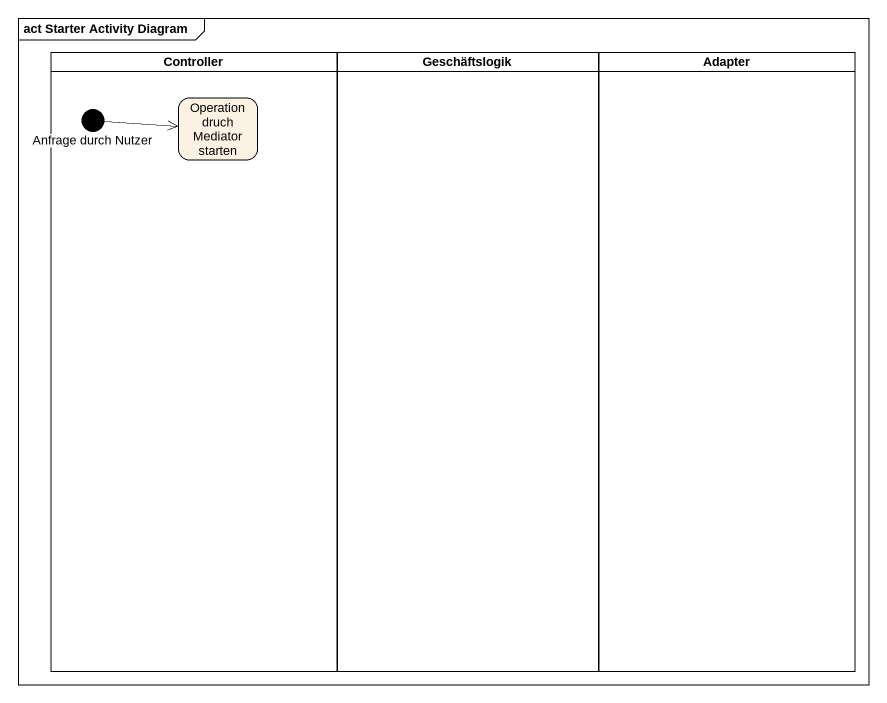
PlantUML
@startuml
mainframe act Starter Activity Diagram
hide empty description
state Controller <<partition>> {
  state "Anfrage durch Nutzer" as Anfrage_durch_Nutzer <<start>>
  state "Operation druch Mediator starten" as Operation_druch_Mediator
}
state Geschäftslogik <<partition>>
state Adapter <<partition>>
Anfrage_durch_Nutzer -right-> Operation_druch_Mediator
@enduml
